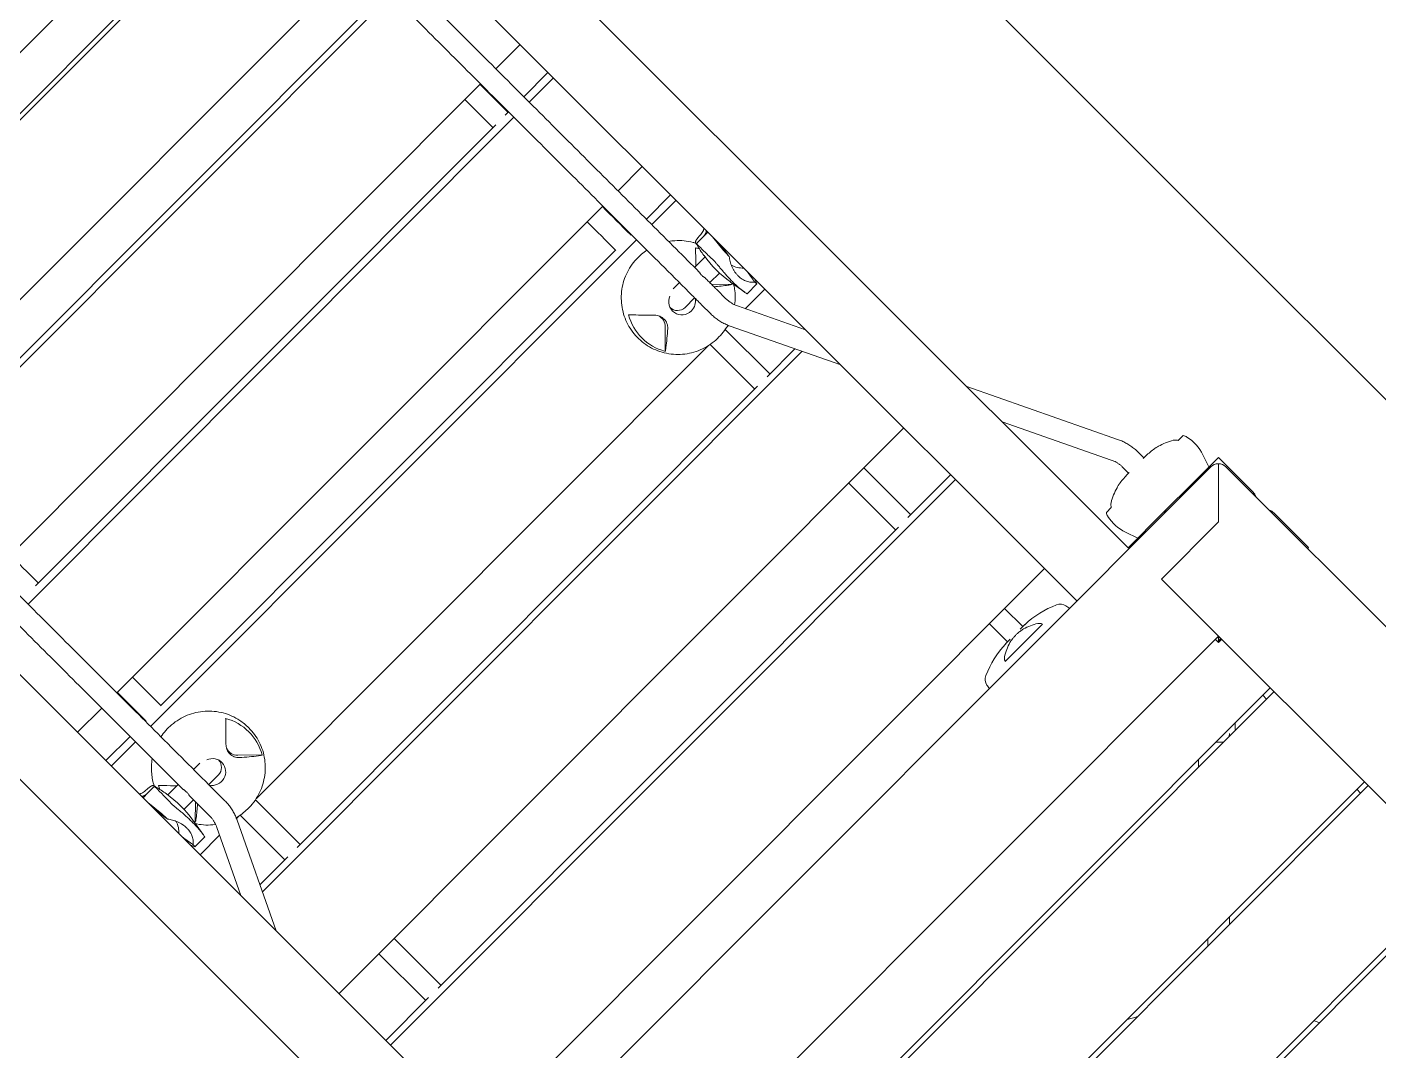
# Model space of a CAD drawing. Header units: metres. Extents: x 859577 to 860336, y 1645916 to 1646650.
# Drawn here: x 859958.378 to 859959.385, y 1646442.255 to 1646443.017 of the extents above; entities that cross this region are included whole.
import ezdxf

# ---------------------------------------------------------------- set-up
doc = ezdxf.new("R2010")
doc.units = ezdxf.units.M
doc.layers.add('A-ACCESORIOS', color=30, linetype='Continuous', lineweight=20)
doc.layers.add('PISO', color=31, linetype='Continuous', lineweight=15)

# ---------------------------------------------------------------- blocks, each defined once
blk = doc.blocks.new('vr10-13')
at = {"layer": 'A-ACCESORIOS', "linetype": 'Continuous', "lineweight": 0}
for p, q in [((3.1501, 1.1651), (3.1501, 1.2016)), ((3.1501, 1.2016), (3.1866, 1.2016)), ((3.1841, 1.1676), (3.1534, 1.1983)), ((3.1841, 1.1676), (3.1534, 1.1983)), ((3.1591, 1.2006), (4.0361, 1.2006)), ((3.2086, 1.2016), (3.2451, 1.2016)), ((3.2451, 1.2016), (3.2451, 1.2006)), ((3.1201, 1.1945), (3.1201, 1.1894)), ((3.1501, 1.1916), (3.1406, 1.1949)), ((3.1511, 1.1926), (3.1511, 0.3156)), ((3.1841, 1.1676), (3.1841, 1.1076)), ((3.1841, 1.1076), (3.1841, 1.1676)), ((2.9803, 1.1066), (3.0882, 1.1583)), ((3.1048, 1.1621), (3.1111, 1.1621)), ((3.1111, 1.1642), (3.1111, 1.1614)), ((3.1501, 1.1651), (3.1501, 1.1541)), ((3.1501, 1.1541), (3.1501, 1.1431)), ((3.0174, 1.1066), (3.0951, 1.1439)), ((3.1048, 1.1461), (3.1111, 1.1461)), ((3.1111, 1.1468), (3.1111, 1.144)), ((3.1501, 1.1066), (3.1501, 1.1431)), ((3.1201, 1.1188), (3.1201, 1.1137)), ((3.1501, 1.1166), (3.1406, 1.1134)), ((3.1841, 1.1076), (3.2441, 1.1076)), ((4.0111, 1.1076), (3.1841, 1.1076)), ((3.2441, 0.4006), (3.2441, 1.1076)), ((3.2451, 1.1076), (3.2451, 1.1066)), ((3.2466, 1.1041), (3.2466, 1.1076)), ((3.2476, 1.1076), (3.2476, 1.1041)), ((3.2986, 1.1076), (3.2986, 0.4006)), ((3.3026, 1.1076), (3.3026, 0.4006)), ((3.3976, 1.1076), (3.3976, 0.4006)), ((3.4016, 1.1076), (3.4016, 0.4006)), ((3.4966, 1.1076), (3.4966, 0.4006)), ((3.5006, 1.1076), (3.5006, 0.4006)), ((3.1501, 1.1066), (0.8451, 1.1066)), ((3.1511, 1.1066), (3.1501, 1.1066)), ((3.2451, 1.1066), (3.2441, 1.1066)), ((3.2476, 1.1041), (3.2441, 1.1041)), ((3.3026, 1.0997), (3.2986, 1.0997)), ((3.4016, 1.0997), (3.3976, 1.0997)), ((3.2986, 1.0708), (3.3019, 1.0674)), ((3.3019, 1.0674), (3.3026, 1.0668)), ((3.3026, 1.0604), (3.3012, 1.0619)), ((3.1511, 1.0516), (0.8441, 1.0516)), ((2.5651, 1.0261), (2.5651, 1.0516)), ((2.5945, 1.0516), (2.5945, 1.0261)), ((2.6002, 1.0516), (2.6002, 1.0261)), ((2.6937, 1.0261), (2.6937, 1.0516)), ((2.7235, 1.0516), (2.7235, 1.0261)), ((2.7292, 1.0516), (2.7292, 1.0261)), ((2.7627, 1.0516), (2.7627, 1.0464)), ((2.7677, 1.0516), (2.7809, 1.0503)), ((2.8157, 1.0503), (2.8123, 1.0516)), ((2.8158, 1.0398), (2.8158, 1.0502)), ((2.8171, 1.0284), (2.8656, 1.0516)), ((2.8227, 1.031), (2.8227, 1.0516)), ((2.824, 1.0139), (2.9026, 1.0516)), ((2.9689, 0.4566), (2.9689, 1.0516)), ((3.0182, 1.0516), (3.0182, 1.0066)), ((3.0232, 1.0516), (3.0232, 0.4566)), ((3.117, 0.4566), (3.117, 1.0516)), ((3.2986, 1.0504), (3.3026, 1.0544)), ((2.7627, 1.0396), (2.7627, 1.0464)), ((2.7718, 1.0374), (2.773, 1.0372)), ((2.7743, 1.037), (2.7743, 1.0261)), ((2.7924, 1.0261), (2.8029, 1.0369)), ((2.8138, 1.0394), (2.8008, 1.0372)), ((2.875, 1.0384), (2.875, 0.4699)), ((2.7903, 1.0362), (2.7903, 1.0261)), ((2.87, 1.036), (2.87, 1.0066)), ((3.2986, 1.0319), (3.3026, 1.0279)), ((2.8073, 1.0261), (2.7976, 1.0261)), ((3.1451, 1.0213), (3.1451, 0.9819)), ((2.3059, 0.4981), (2.3059, 1.0101)), ((2.3413, 1.0101), (2.3413, 0.4981)), ((2.4358, 0.4981), (2.4358, 1.0101)), ((2.4711, 1.0101), (2.4711, 0.4981)), ((2.5651, 0.4981), (2.5651, 1.0101)), ((2.5945, 1.0101), (2.5945, 1.0066)), ((2.6002, 1.0101), (2.6002, 0.4981)), ((2.6937, 0.4981), (2.6937, 1.0101)), ((2.7235, 1.0101), (2.7235, 1.0093)), ((2.7292, 1.0101), (2.7292, 0.4981)), ((2.7743, 1.0101), (2.7743, 1.0034)), ((2.7903, 1.0101), (2.7903, 1)), ((2.8073, 1.0101), (2.7976, 1.0101)), ((2.8227, 1.0109), (2.8227, 1.0133)), ((2.823, 1.0096), (2.87, 1.0096)), ((2.9689, 1.0096), (3.0182, 1.0096)), ((3.117, 1.0096), (3.1361, 1.0096)), ((3.1361, 1.0117), (3.1361, 1.0069)), ((3.1379, 1.0096), (3.1379, 1.0096)), ((2.3379, 0.9969), (2.3379, 0.5113)), ((2.4665, 0.9968), (2.4665, 0.5115)), ((2.5945, 0.9966), (2.5945, 0.5116)), ((2.87, 0.9966), (2.87, 0.5116)), ((3.0182, 0.9966), (3.0182, 0.5116)), ((2.7235, 0.9939), (2.7235, 0.5143)), ((2.8227, 0.5159), (2.8227, 0.9924)), ((2.823, 0.9936), (2.87, 0.9936)), ((2.9689, 0.9936), (3.0182, 0.9936)), ((3.117, 0.9936), (3.1361, 0.9936)), ((3.1361, 0.9964), (3.1361, 0.9915)), ((3.1379, 0.9936), (3.1379, 0.9936)), ((2.7902, 0.9793), (2.8029, 0.9663)), ((3.3976, 0.9654), (3.4016, 0.9614)), ((3.3976, 0.9428), (3.4016, 0.9388)), ((2.8029, 0.5419), (2.7902, 0.5289)), ((2.823, 0.5146), (2.87, 0.5146)), ((2.9689, 0.5146), (3.0182, 0.5146)), ((2.7743, 0.4981), (2.7743, 0.5048)), ((2.7903, 0.4981), (2.7903, 0.5083)), ((2.7235, 0.4989), (2.7235, 0.4981)), ((2.8073, 0.4981), (2.7976, 0.4981)), ((2.8227, 0.4949), (2.8227, 0.4974)), ((2.823, 0.4986), (2.87, 0.4986)), ((2.824, 0.4943), (2.9026, 0.4566)), ((2.87, 0.5016), (2.87, 0.4723)), ((2.9689, 0.4986), (3.0182, 0.4986)), ((3.0182, 0.5016), (3.0182, 0.4566)), ((2.6937, 0.4566), (2.6937, 0.4821)), ((2.7235, 0.4821), (2.7235, 0.4566)), ((2.7292, 0.4821), (2.7292, 0.4566)), ((2.7743, 0.4712), (2.7743, 0.4821)), ((2.7903, 0.4721), (2.7903, 0.4821)), ((2.8029, 0.4713), (2.7924, 0.4821)), ((2.8073, 0.4821), (2.7976, 0.4821)), ((2.8171, 0.4799), (2.8656, 0.4566)), ((2.8227, 0.4566), (2.8227, 0.4772)), ((2.7627, 0.4687), (2.7627, 0.4618)), ((2.7718, 0.4708), (2.773, 0.471)), ((2.7903, 0.4692), (2.7903, 0.4692)), ((2.8138, 0.4689), (2.8008, 0.471)), ((2.8138, 0.4689), (2.8138, 0.4689)), ((2.8158, 0.4685), (2.8158, 0.458)), ((0.8441, 0.4566), (3.1511, 0.4566)), ((2.7627, 0.4566), (2.7627, 0.4618)), ((2.7809, 0.458), (2.7677, 0.4566)), ((2.8123, 0.4566), (2.8157, 0.458)), ((0.8451, 0.4016), (3.1501, 0.4016))]:
    blk.add_line(p, q, dxfattribs=at)
for centre, radius, start, end in [((3.1591, 1.1926), 0.008, 135, 180), ((3.1591, 1.1926), 0.008, 90, 135), ((3.1866, 1.1936), 0.008, 61.045, 90), ((3.2086, 1.1936), 0.008, 90, 118.955), ((3.1247, 1.188), 0.008, 103.1533, 125.2789), ((3.1302, 1.1646), 0.032, 71, 103.1533), ((3.1811, 1.1621), 0.07, 171.1583, 178.3), ((3.1581, 1.1651), 0.008, 180, 208.955), ((3.1811, 1.1461), 0.07, 181.7, 188.8417), ((3.1581, 1.1431), 0.008, 151.045, 180), ((3.1247, 1.1202), 0.008, 234.7211, 256.8467), ((3.1302, 1.1436), 0.032, 256.8467, 289), ((3.2418, 1.1012), 0.0062, 38.8377, 60.454), ((3.2505, 1.11), 0.0062, 209.546, 231.0955), ((3.2061, 1.0096), 0.07, 155.347, 178.3), ((3.1497, 1.0355), 0.008, 103.1533, 155.347), ((3.1552, 1.0121), 0.032, 97.3284, 103.1533), ((3.2061, 0.9936), 0.07, 181.7, 204.653), ((3.1497, 0.9677), 0.008, 204.653, 256.8467), ((3.1552, 0.9911), 0.032, 256.8467, 262.6716), ((3.5976, 0.7541), 0.225, 115.5381, 116.6724), ((3.5976, 0.7541), 0.225, 150.588, 152.734)]:
    blk.add_arc(centre, radius, start, end, dxfattribs=at)
for centre, major_axis, ratio, start_param, end_param in [((2.7869, 1.0651), (0, -0.0194), 0.976069, 0.30082, 0.801296), ((2.7836, 1.0016), (0, 0.0404), 0.976412, 0.431514, 0.509592), ((2.7869, 1.127), (0, -0.0908), 0.976069, 6.125796, 6.440575), ((2.7836, 1.0016), (0, 0.0404), 0.976412, 5.862537, 5.862551), ((2.7836, 1.0016), (0, 0.0404), 0.976412, 5.773593, 5.801073), ((2.7856, 1.0016), (0, -0.0101), 0.976412, 1.570796, 2.571006), ((2.7856, 1.0016), (0, -0.0101), 0.976412, 5.069705, 7.853982), ((2.7823, 1), (0.008, 0), 0.995101, 4.735868, 6.283185), ((2.7836, 0.9726), (0, 0.0095), 0.976412, 5.497787, 6.60669), ((2.7836, 1.0016), (0, 0.0404), 0.976412, 2.632, 3.651185), ((2.7836, 0.5066), (0, -0.0404), 0.976412, 2.632, 3.651185), ((2.7836, 0.5356), (0, -0.0095), 0.976412, 5.959479, 7.068583), ((2.7856, 0.5066), (0, 0.0101), 0.976412, 3.712179, 7.496666), ((2.7823, 0.5083), (-0.008, 0), 0.995101, 3.146614, 4.68891), ((2.7823, 0.5083), (-0.008, 0), 0.995101, 3.141593, 3.146614), ((2.7836, 0.5066), (0, -0.0404), 0.976412, 5.773593, 5.851671), ((2.7869, 0.3813), (0, 0.0908), 0.976069, 6.125796, 6.440575), ((2.7836, 0.5066), (0, -0.0404), 0.976412, 0.420627, 0.42065), ((2.7836, 0.5066), (0, -0.0404), 0.976412, 0.482113, 0.509592), ((2.7869, 0.4431), (0, 0.0194), 0.976069, 5.481889, 5.982374)]:
    blk.add_ellipse(centre, major_axis=major_axis, ratio=ratio, start_param=start_param, end_param=end_param, dxfattribs=at)
for points, knots in [([(3.1174, 1.1869), (3.1177, 1.1874), (3.1181, 1.1879), (3.1188, 1.1885), (3.119, 1.1887), (3.1195, 1.1891), (3.1198, 1.1892), (3.1201, 1.1894)], [0.000000486, 0.000000486, 0.000000486, 0.000000486, 0.002114988, 0.002114988, 0.003172238, 0.003172238, 0.004229489, 0.004229489, 0.004229489, 0.004229489]), ([(3.1185, 1.1883), (3.1183, 1.1881), (3.1181, 1.1879), (3.1178, 1.1874), (3.1176, 1.1872), (3.1174, 1.1869)], [0.002130517, 0.002130517, 0.002130517, 0.002130517, 0.003171033, 0.003171033, 0.004227963, 0.004227963, 0.004227963, 0.004227963]), ([(3.1119, 1.1729), (3.1119, 1.1729), (3.1119, 1.1729), (3.1119, 1.173), (3.1119, 1.173), (3.112, 1.1732), (3.112, 1.1734), (3.1122, 1.174), (3.1122, 1.1743), (3.1124, 1.175), (3.1125, 1.1755), (3.1127, 1.1759)], [0.008164918, 0.008164918, 0.008164918, 0.008164918, 0.009167239, 0.009167239, 0.01016956, 0.01016956, 0.012174201, 0.012174201, 0.014178842, 0.014178842, 0.016183483, 0.016183483, 0.016183483, 0.016183483]), ([(3.1119, 1.1731), (3.1119, 1.173), (3.1119, 1.173), (3.1119, 1.1729), (3.1119, 1.1729), (3.1119, 1.1729)], [0.006408174, 0.006408174, 0.006408174, 0.006408174, 0.00716222, 0.00716222, 0.008164918, 0.008164918, 0.008164918, 0.008164918]), ([(3.0882, 1.1583), (3.0892, 1.1588), (3.0903, 1.1593), (3.0924, 1.1601), (3.0935, 1.1604), (3.0957, 1.161), (3.0969, 1.1613), (3.0991, 1.1617), (3.1003, 1.1619), (3.1025, 1.1621), (3.1037, 1.1621), (3.1048, 1.1621)], [5.845694, 5.845694, 5.845694, 5.845694, 5.9331923, 5.9331923, 6.0206905, 6.0206905, 6.1081888, 6.1081888, 6.195687, 6.195687, 6.2831853, 6.2831853, 6.2831853, 6.2831853]), ([(3.0951, 1.1439), (3.0957, 1.1442), (3.0963, 1.1445), (3.0976, 1.1449), (3.0982, 1.1451), (3.0995, 1.1455), (3.1002, 1.1456), (3.1015, 1.1459), (3.1022, 1.146), (3.1035, 1.1461), (3.1042, 1.1461), (3.1048, 1.1461)], [5.845694, 5.845694, 5.845694, 5.845694, 5.9331923, 5.9331923, 6.0206905, 6.0206905, 6.1081888, 6.1081888, 6.195687, 6.195687, 6.2831853, 6.2831853, 6.2831853, 6.2831853]), ([(3.1119, 1.1352), (3.1119, 1.1352), (3.1119, 1.1353), (3.1119, 1.1353), (3.1119, 1.1353), (3.1119, 1.1353)], [0.006408174, 0.006408174, 0.006408174, 0.006408174, 0.00716222, 0.00716222, 0.008164918, 0.008164918, 0.008164918, 0.008164918]), ([(3.1119, 1.1353), (3.1119, 1.1353), (3.1119, 1.1353), (3.1119, 1.1353), (3.1119, 1.1352), (3.112, 1.135), (3.112, 1.1348), (3.1122, 1.1343), (3.1122, 1.134), (3.1124, 1.1332), (3.1125, 1.1328), (3.1127, 1.1323)], [0.008164918, 0.008164918, 0.008164918, 0.008164918, 0.009167239, 0.009167239, 0.01016956, 0.01016956, 0.012174201, 0.012174201, 0.014178842, 0.014178842, 0.016183483, 0.016183483, 0.016183483, 0.016183483]), ([(3.1185, 1.12), (3.1183, 1.1202), (3.1181, 1.1204), (3.1178, 1.1208), (3.1176, 1.1211), (3.1174, 1.1213)], [0.002130517, 0.002130517, 0.002130517, 0.002130517, 0.003171033, 0.003171033, 0.004227963, 0.004227963, 0.004227963, 0.004227963]), ([(3.1174, 1.1213), (3.1177, 1.1208), (3.1181, 1.1204), (3.1188, 1.1198), (3.119, 1.1196), (3.1195, 1.1192), (3.1198, 1.119), (3.1201, 1.1188)], [0.000000486, 0.000000486, 0.000000486, 0.000000486, 0.002114988, 0.002114988, 0.003172238, 0.003172238, 0.004229489, 0.004229489, 0.004229489, 0.004229489]), ([(2.7594, 1.0502), (2.7596, 1.0497), (2.7597, 1.0491), (2.76, 1.0479), (2.7601, 1.0473), (2.7601, 1.0467)], [0, 0, 0, 0, 0.001801452, 0.001801452, 0.003602904, 0.003602904, 0.003602904, 0.003602904]), ([(2.8017, 1.0445), (2.8013, 1.0445), (2.801, 1.0445), (2.8003, 1.0446), (2.7999, 1.0446), (2.7989, 1.0447), (2.7982, 1.0448), (2.7972, 1.045), (2.7968, 1.0451), (2.7962, 1.0453), (2.7958, 1.0454), (2.7948, 1.0457), (2.7942, 1.0459), (2.7929, 1.0464), (2.7923, 1.0467), (2.7911, 1.0473), (2.7905, 1.0476), (2.7894, 1.0482), (2.7888, 1.0486), (2.7878, 1.0493), (2.7873, 1.0496), (2.7868, 1.05)], [0.0173685, 0.0173685, 0.0173685, 0.0173685, 0.01841269, 0.01841269, 0.01945689, 0.01945689, 0.02154529, 0.02154529, 0.02258948, 0.02258948, 0.02363368, 0.02363368, 0.02572208, 0.02572208, 0.02781047, 0.02781047, 0.02989887, 0.02989887, 0.03198726, 0.03198726, 0.03407566, 0.03407566, 0.03407566, 0.03407566]), ([(2.8137, 1.05), (2.8132, 1.0492), (2.8125, 1.0485), (2.8113, 1.0476), (2.8109, 1.0473), (2.81, 1.0467), (2.8095, 1.0464), (2.8085, 1.0459), (2.808, 1.0457), (2.8068, 1.0453), (2.8062, 1.0451), (2.8044, 1.0447), (2.8031, 1.0445), (2.8017, 1.0445)], [0.0006161, 0.0006161, 0.0006161, 0.0006161, 0.0048042, 0.0048042, 0.00689825, 0.00689825, 0.0089923, 0.0089923, 0.01108635, 0.01108635, 0.0131804, 0.0131804, 0.0173685, 0.0173685, 0.0173685, 0.0173685]), ([(2.7469, 1.0261), (2.7478, 1.0274), (2.7488, 1.0286), (2.7528, 1.0332), (2.7564, 1.0362), (2.761, 1.0388), (2.7617, 1.0392), (2.7623, 1.0395)], [5.3350379, 5.3350379, 5.3350379, 5.3350379, 5.4467674, 5.4467674, 5.7676023, 5.7676023, 5.8207621, 5.8207621, 5.8207621, 5.8207621]), ([(2.7601, 1.0467), (2.7601, 1.0457), (2.7602, 1.0448), (2.7604, 1.0438), (2.7604, 1.0436), (2.7604, 1.0432), (2.7605, 1.043), (2.7606, 1.0424), (2.7606, 1.0421), (2.7608, 1.0414), (2.7609, 1.0411), (2.761, 1.0407), (2.7611, 1.0404), (2.7613, 1.0402), (2.7613, 1.0401), (2.7614, 1.04), (2.7614, 1.0399), (2.7616, 1.0398), (2.7617, 1.0397), (2.7618, 1.0397)], [0, 0, 0, 0, 0.00305836, 0.00305836, 0.00382296, 0.00382296, 0.00458755, 0.00458755, 0.00611673, 0.00611673, 0.00764591, 0.00764591, 0.00917509, 0.00917509, 0.00993969, 0.00993969, 0.01070428, 0.01070428, 0.01223346, 0.01223346, 0.01223346, 0.01223346]), ([(2.7617, 1.0397), (2.7621, 1.0396), (2.7624, 1.0395), (2.7632, 1.0393), (2.7635, 1.0392), (2.7642, 1.039), (2.7646, 1.0389), (2.7653, 1.0388), (2.7657, 1.0387), (2.7664, 1.0385), (2.7668, 1.0384), (2.7671, 1.0383)], [2.86738589, 2.86738589, 2.86738589, 2.86738589, 2.87996703, 2.87996703, 2.89254818, 2.89254818, 2.90512933, 2.90512933, 2.91771048, 2.91771048, 2.93029163, 2.93029163, 2.93029163, 2.93029163]), ([(2.767, 1.0344), (2.7666, 1.0349), (2.7661, 1.0354), (2.7654, 1.036), (2.7652, 1.0362), (2.7648, 1.0366), (2.7646, 1.0367), (2.7644, 1.0369)], [0.000000486, 0.000000486, 0.000000486, 0.000000486, 0.002114988, 0.002114988, 0.003172238, 0.003172238, 0.004229489, 0.004229489, 0.004229489, 0.004229489]), ([(2.8017, 1.0385), (2.8006, 1.0385), (2.7996, 1.0385), (2.7979, 1.0386), (2.7974, 1.0386), (2.7963, 1.0386), (2.7958, 1.0387), (2.7942, 1.0387), (2.7931, 1.0388), (2.7916, 1.0389), (2.7911, 1.039), (2.7901, 1.0391), (2.7896, 1.0391), (2.7882, 1.0392), (2.7873, 1.0393), (2.7856, 1.0395), (2.7848, 1.0395), (2.7838, 1.0396), (2.7834, 1.0397), (2.7828, 1.0397), (2.7825, 1.0397), (2.7817, 1.0398), (2.7812, 1.0398), (2.7809, 1.0398)], [0.02582839, 0.02582839, 0.02582839, 0.02582839, 0.0290553, 0.0290553, 0.03066876, 0.03066876, 0.03228222, 0.03228222, 0.03550913, 0.03550913, 0.03712259, 0.03712259, 0.03873604, 0.03873604, 0.04196296, 0.04196296, 0.04518987, 0.04518987, 0.04680333, 0.04680333, 0.04841679, 0.04841679, 0.0516437, 0.0516437, 0.0516437, 0.0516437]), ([(2.8029, 1.0369), (2.8028, 1.0366), (2.8026, 1.0362), (2.8022, 1.0356), (2.802, 1.0354), (2.8017, 1.0349), (2.8016, 1.0347), (2.8014, 1.0344)], [0.000000242, 0.000000242, 0.000000242, 0.000000242, 0.002114103, 0.002114103, 0.003171033, 0.003171033, 0.004227963, 0.004227963, 0.004227963, 0.004227963]), ([(2.8158, 1.0398), (2.8158, 1.0398), (2.8157, 1.0397), (2.8156, 1.0397), (2.8156, 1.0397), (2.8154, 1.0397), (2.8152, 1.0396), (2.8148, 1.0395), (2.8144, 1.0395), (2.8137, 1.0394), (2.8135, 1.0393), (2.8129, 1.0392), (2.8126, 1.0392), (2.8117, 1.0391), (2.8109, 1.039), (2.8098, 1.0389), (2.8094, 1.0388), (2.8085, 1.0387), (2.8081, 1.0387), (2.8067, 1.0386), (2.8058, 1.0386), (2.8043, 1.0385), (2.8038, 1.0385), (2.8027, 1.0385), (2.8022, 1.0385), (2.8017, 1.0385)], [0.00157695, 0.00157695, 0.00157695, 0.00157695, 0.00322872, 0.00322872, 0.00484298, 0.00484298, 0.00645725, 0.00645725, 0.00968577, 0.00968577, 0.01130003, 0.01130003, 0.01291429, 0.01291429, 0.01614282, 0.01614282, 0.01775708, 0.01775708, 0.01937134, 0.01937134, 0.02259987, 0.02259987, 0.02421413, 0.02421413, 0.02582839, 0.02582839, 0.02582839, 0.02582839]), ([(2.8038, 1.0377), (2.8047, 1.0371), (2.8057, 1.0365), (2.8098, 1.0335), (2.8126, 1.0306), (2.815, 1.0275)], [0.5480663, 0.5480663, 0.5480663, 0.5480663, 0.6271473, 0.6271473, 0.9085598, 0.9085598, 0.9085598, 0.9085598]), ([(2.8073, 1.0261), (2.808, 1.0261), (2.8087, 1.0262), (2.81, 1.0263), (2.8107, 1.0264), (2.812, 1.0266), (2.8127, 1.0268), (2.814, 1.0271), (2.8146, 1.0273), (2.8159, 1.0278), (2.8165, 1.0281), (2.8171, 1.0284)], [3.1415927, 3.1415927, 3.1415927, 3.1415927, 3.2290909, 3.2290909, 3.3165892, 3.3165892, 3.4040874, 3.4040874, 3.4915857, 3.4915857, 3.5790839, 3.5790839, 3.5790839, 3.5790839]), ([(2.393, 1.0261), (2.3964, 1.0261), (2.3997, 1.0261), (2.4129, 1.0261), (2.4229, 1.0261), (2.4508, 1.0261), (2.4688, 1.0261), (2.5047, 1.0261), (2.5227, 1.0261), (2.5585, 1.0261), (2.5765, 1.0261), (2.6122, 1.0261), (2.6301, 1.0261), (2.6658, 1.0261), (2.6837, 1.0261), (2.7193, 1.0261), (2.737, 1.0261), (2.7629, 1.0261), (2.771, 1.0261), (2.7792, 1.0261)], [0, 0, 0, 0, 10.000009, 10.000009, 40.000255, 40.000255, 94.415369, 94.415369, 148.81575, 148.81575, 203.234754, 203.234754, 257.668387, 257.668387, 312.109976, 312.109976, 366.552795, 366.552795, 391.486207, 391.486207, 391.486207, 391.486207]), ([(2.7792, 1.0261), (2.7792, 1.0261), (2.7792, 1.0261), (2.7794, 1.0261), (2.7795, 1.0261), (2.7799, 1.026), (2.7802, 1.0259), (2.7807, 1.0258), (2.781, 1.0258), (2.7816, 1.0257), (2.7819, 1.0257), (2.7822, 1.0257), (2.7823, 1.0257), (2.7824, 1.0257), (2.7824, 1.0257), (2.7825, 1.0257), (2.7825, 1.0257), (2.7825, 1.0257), (2.7826, 1.0257), (2.7826, 1.0257), (2.7827, 1.0257), (2.7827, 1.0257), (2.7829, 1.0257), (2.783, 1.0257), (2.7832, 1.0257), (2.7834, 1.0257), (2.7839, 1.0257), (2.7842, 1.0258), (2.7848, 1.0259), (2.7851, 1.026), (2.7856, 1.0261), (2.7858, 1.0261), (2.7859, 1.0261), (2.7859, 1.0261), (2.7859, 1.0261)], [18.146352, 18.146352, 18.146352, 18.146352, 18.50737, 18.50737, 19.521622, 19.521622, 20.461736, 20.461736, 21.324693, 21.324693, 22.274208, 22.274208, 22.447899, 22.447899, 22.548748, 22.548748, 22.548748, 22.628003, 22.628003, 22.711233, 22.711233, 22.837939, 22.837939, 23.200576, 23.200576, 23.73954, 23.73954, 24.866117, 24.866117, 26.245818, 26.245818, 27.720511, 27.720511, 27.747014, 27.747014, 27.747014, 27.747014]), ([(2.7859, 1.0261), (2.7891, 1.0261), (2.7924, 1.0261), (2.7963, 1.0261), (2.7969, 1.0261), (2.7976, 1.0261)], [0, 0, 0, 0, 10.000009, 10.000009, 12.021424, 12.021424, 12.021424, 12.021424]), ([(3.1451, 1.0213), (3.1445, 1.0211), (3.144, 1.0208), (3.1433, 1.0202), (3.1431, 1.02), (3.1428, 1.0196), (3.1426, 1.0194), (3.1424, 1.0192)], [0.000000242, 0.000000242, 0.000000242, 0.000000242, 0.002114103, 0.002114103, 0.003171033, 0.003171033, 0.004227963, 0.004227963, 0.004227963, 0.004227963]), ([(2.7976, 1.0101), (2.7943, 1.0101), (2.7911, 1.0101), (2.7781, 1.0101), (2.7683, 1.0101), (2.7408, 1.0101), (2.723, 1.0101), (2.6874, 1.0101), (2.6696, 1.0101), (2.6339, 1.0101), (2.616, 1.0101), (2.5802, 1.0101), (2.5623, 1.0101), (2.5264, 1.0101), (2.5085, 1.0101), (2.4725, 1.0101), (2.4545, 1.0101), (2.4185, 1.0101), (2.4005, 1.0101), (2.3644, 1.0101), (2.3464, 1.0101), (2.3103, 1.0101), (2.2922, 1.0101), (2.256, 1.0101), (2.2379, 1.0101), (2.2016, 1.0101), (2.1835, 1.0101), (2.1472, 1.0101), (2.1291, 1.0101), (2.0928, 1.0101), (2.0746, 1.0101), (2.0368, 1.0101), (2.0172, 1.0101), (1.9976, 1.0101)], [0, 0, 0, 0, 10.000009, 10.000009, 40.000255, 40.000255, 94.42848, 94.42848, 148.865131, 148.865131, 203.307781, 203.307781, 257.749678, 257.749678, 312.18409, 312.18409, 366.604332, 366.604332, 421.00525, 421.00525, 475.424808, 475.424808, 529.873199, 529.873199, 584.339352, 584.339352, 638.812122, 638.812122, 693.280317, 693.280317, 747.732739, 747.732739, 806.61394, 806.61394, 806.61394, 806.61394]), ([(2.5651, 1.0096), (2.5699, 1.0096), (2.5747, 1.0096), (2.5845, 1.0096), (2.5895, 1.0096), (2.5945, 1.0096)], [569.853361, 569.853361, 569.853361, 569.853361, 584.346766, 584.346766, 599.659931, 599.659931, 599.659931, 599.659931]), ([(2.8222, 1.0131), (2.8233, 1.0091), (2.8238, 1.0049), (2.8236, 0.9961), (2.8228, 0.9916), (2.8197, 0.983), (2.8175, 0.9789), (2.8119, 0.9718), (2.8085, 0.9686), (2.8009, 0.9636), (2.7968, 0.9617), (2.788, 0.9594), (2.7835, 0.9589), (2.7745, 0.9594), (2.7701, 0.9604), (2.7618, 0.9637), (2.7579, 0.9661), (2.751, 0.9718), (2.748, 0.9753), (2.7432, 0.9829), (2.7415, 0.9871), (2.7393, 0.9959), (2.739, 1.0005), (2.7395, 1.0068), (2.7397, 1.0085), (2.74, 1.0101)], [1.293069, 1.293069, 1.293069, 1.293069, 1.593327, 1.593327, 1.920543, 1.920543, 2.246105, 2.246105, 2.567774, 2.567774, 2.884926, 2.884926, 3.198748, 3.198748, 3.511681, 3.511681, 3.826465, 3.826465, 4.145136, 4.145136, 4.468262, 4.468262, 4.79466, 4.79466, 4.917217, 4.917217, 4.917217, 4.917217]), ([(2.8073, 1.0101), (2.8085, 1.0101), (2.8096, 1.0102), (2.8119, 1.0104), (2.8131, 1.0105), (2.8153, 1.0109), (2.8165, 1.0112), (2.8187, 1.0118), (2.8198, 1.0122), (2.8219, 1.013), (2.823, 1.0134), (2.824, 1.0139)], [3.1415927, 3.1415927, 3.1415927, 3.1415927, 3.2290909, 3.2290909, 3.3165892, 3.3165892, 3.4040874, 3.4040874, 3.4915857, 3.4915857, 3.5790839, 3.5790839, 3.5790839, 3.5790839]), ([(3.1377, 1.0088), (3.1375, 1.0083), (3.1374, 1.0078), (3.1373, 1.007), (3.1372, 1.0067), (3.1372, 1.0061), (3.1371, 1.0058), (3.137, 1.0049), (3.137, 1.0043), (3.1369, 1.0033), (3.1369, 1.003), (3.1369, 1.0023), (3.1369, 1.002), (3.1369, 1.0016)], [0.000143327, 0.000143327, 0.000143327, 0.000143327, 0.002148725, 0.002148725, 0.003151424, 0.003151424, 0.004154123, 0.004154123, 0.006159521, 0.006159521, 0.00716222, 0.00716222, 0.008164918, 0.008164918, 0.008164918, 0.008164918]), ([(3.1369, 1.0016), (3.1369, 1.0013), (3.1369, 1.001), (3.1369, 1.0003), (3.1369, 1), (3.137, 0.999), (3.137, 0.9983), (3.1372, 0.9971), (3.1372, 0.9965), (3.1374, 0.9954), (3.1375, 0.9949), (3.1377, 0.9944)], [0.008164918, 0.008164918, 0.008164918, 0.008164918, 0.009167239, 0.009167239, 0.01016956, 0.01016956, 0.012174201, 0.012174201, 0.014178842, 0.014178842, 0.016183483, 0.016183483, 0.016183483, 0.016183483]), ([(2.5945, 0.9936), (2.5856, 0.9936), (2.5767, 0.9936), (2.5669, 0.9936), (2.566, 0.9936), (2.5651, 0.9936)], [176.22761, 176.22761, 176.22761, 176.22761, 203.308672, 203.308672, 206.034111, 206.034111, 206.034111, 206.034111]), ([(2.7854, 0.9828), (2.7851, 0.9828), (2.7848, 0.9828), (2.7841, 0.9828), (2.7838, 0.9827), (2.7828, 0.9825), (2.7822, 0.9823), (2.7809, 0.9818), (2.7803, 0.9815), (2.7792, 0.9807), (2.7787, 0.9803), (2.7782, 0.9798)], [0.008164918, 0.008164918, 0.008164918, 0.008164918, 0.009167239, 0.009167239, 0.01016956, 0.01016956, 0.012174201, 0.012174201, 0.014178842, 0.014178842, 0.016183483, 0.016183483, 0.016183483, 0.016183483]), ([(2.7922, 0.9798), (2.7918, 0.9803), (2.7914, 0.9807), (2.7906, 0.9813), (2.7903, 0.9814), (2.7898, 0.9818), (2.7895, 0.9819), (2.7886, 0.9823), (2.788, 0.9825), (2.787, 0.9827), (2.7867, 0.9828), (2.7861, 0.9828), (2.7857, 0.9828), (2.7854, 0.9828)], [0.000143327, 0.000143327, 0.000143327, 0.000143327, 0.002148725, 0.002148725, 0.003151424, 0.003151424, 0.004154123, 0.004154123, 0.006159521, 0.006159521, 0.00716222, 0.00716222, 0.008164918, 0.008164918, 0.008164918, 0.008164918]), ([(3.1424, 0.984), (3.1427, 0.9836), (3.1431, 0.9832), (3.1438, 0.9827), (3.144, 0.9825), (3.1445, 0.9822), (3.1448, 0.982), (3.1451, 0.9819)], [0.000000486, 0.000000486, 0.000000486, 0.000000486, 0.002114988, 0.002114988, 0.003172238, 0.003172238, 0.004229489, 0.004229489, 0.004229489, 0.004229489]), ([(2.767, 0.9688), (2.7666, 0.9683), (2.7661, 0.9679), (2.7654, 0.9673), (2.7652, 0.9671), (2.7648, 0.9667), (2.7646, 0.9665), (2.7644, 0.9663)], [0.000000486, 0.000000486, 0.000000486, 0.000000486, 0.002114988, 0.002114988, 0.003172238, 0.003172238, 0.004229489, 0.004229489, 0.004229489, 0.004229489]), ([(2.8029, 0.9663), (2.8028, 0.9667), (2.8026, 0.967), (2.8022, 0.9677), (2.802, 0.9679), (2.8017, 0.9683), (2.8016, 0.9686), (2.8014, 0.9688)], [0.000000242, 0.000000242, 0.000000242, 0.000000242, 0.002114103, 0.002114103, 0.003171033, 0.003171033, 0.004227963, 0.004227963, 0.004227963, 0.004227963]), ([(2.74, 0.4981), (2.7393, 0.502), (2.739, 0.5061), (2.7397, 0.5146), (2.7408, 0.5191), (2.7443, 0.5275), (2.7468, 0.5314), (2.7528, 0.5382), (2.7564, 0.5412), (2.7642, 0.5457), (2.7685, 0.5474), (2.7757, 0.5488), (2.7786, 0.5491), (2.7815, 0.5491)], [4.507561, 4.507561, 4.507561, 4.507561, 4.79466, 4.79466, 5.121788, 5.121788, 5.446767, 5.446767, 5.767602, 5.767602, 6.08401, 6.08401, 6.283185, 6.283185, 6.283185, 6.283185]), ([(2.7815, 0.5491), (2.7859, 0.5491), (2.7904, 0.5484), (2.799, 0.5456), (2.803, 0.5435), (2.8102, 0.5381), (2.8133, 0.5349), (2.8185, 0.5275), (2.8205, 0.5234), (2.8232, 0.5148), (2.8238, 0.5102), (2.8236, 0.5021), (2.8231, 0.4986), (2.8222, 0.4952)], [0, 0, 0, 0, 0.312886, 0.312886, 0.627147, 0.627147, 0.945016, 0.945016, 1.267366, 1.267366, 1.593327, 1.593327, 1.848524, 1.848524, 1.848524, 1.848524]), ([(2.7644, 0.5419), (2.7648, 0.5416), (2.7652, 0.5412), (2.7658, 0.5406), (2.7661, 0.5404), (2.7666, 0.5399), (2.7668, 0.5397), (2.767, 0.5394)], [0.000000242, 0.000000242, 0.000000242, 0.000000242, 0.002114103, 0.002114103, 0.003171033, 0.003171033, 0.004227963, 0.004227963, 0.004227963, 0.004227963]), ([(2.8014, 0.5394), (2.8017, 0.5399), (2.8021, 0.5404), (2.8024, 0.541), (2.8026, 0.5412), (2.8027, 0.5416), (2.8028, 0.5417), (2.8029, 0.5419)], [0.000000486, 0.000000486, 0.000000486, 0.000000486, 0.002114988, 0.002114988, 0.003172238, 0.003172238, 0.004229489, 0.004229489, 0.004229489, 0.004229489]), ([(2.7782, 0.5284), (2.7787, 0.528), (2.7792, 0.5275), (2.7801, 0.527), (2.7803, 0.5268), (2.7809, 0.5265), (2.7812, 0.5263), (2.7822, 0.5259), (2.7828, 0.5257), (2.7838, 0.5255), (2.7841, 0.5255), (2.7848, 0.5254), (2.7851, 0.5254), (2.7854, 0.5254)], [0.000143327, 0.000143327, 0.000143327, 0.000143327, 0.002148725, 0.002148725, 0.003151424, 0.003151424, 0.004154123, 0.004154123, 0.006159521, 0.006159521, 0.00716222, 0.00716222, 0.008164918, 0.008164918, 0.008164918, 0.008164918]), ([(2.7854, 0.5254), (2.7857, 0.5254), (2.7861, 0.5254), (2.7867, 0.5255), (2.787, 0.5255), (2.788, 0.5257), (2.7886, 0.5259), (2.7898, 0.5265), (2.7903, 0.5268), (2.7914, 0.5275), (2.7918, 0.528), (2.7922, 0.5284)], [0.008164918, 0.008164918, 0.008164918, 0.008164918, 0.009167239, 0.009167239, 0.01016956, 0.01016956, 0.012174201, 0.012174201, 0.014178842, 0.014178842, 0.016183483, 0.016183483, 0.016183483, 0.016183483]), ([(2.5651, 0.5146), (2.5699, 0.5146), (2.5747, 0.5146), (2.5845, 0.5146), (2.5895, 0.5146), (2.5945, 0.5146)], [569.853361, 569.853361, 569.853361, 569.853361, 584.346766, 584.346766, 599.659931, 599.659931, 599.659931, 599.659931]), ([(1.9976, 0.4981), (2.0009, 0.4981), (2.0043, 0.4981), (2.0176, 0.4981), (2.0276, 0.4981), (2.0557, 0.4981), (2.0738, 0.4981), (2.1101, 0.4981), (2.1282, 0.4981), (2.1645, 0.4981), (2.1826, 0.4981), (2.2189, 0.4981), (2.237, 0.4981), (2.2732, 0.4981), (2.2913, 0.4981), (2.3275, 0.4981), (2.3456, 0.4981), (2.3817, 0.4981), (2.3997, 0.4981), (2.4358, 0.4981), (2.4538, 0.4981), (2.4897, 0.4981), (2.5077, 0.4981), (2.5436, 0.4981), (2.5615, 0.4981), (2.5973, 0.4981), (2.6152, 0.4981), (2.651, 0.4981), (2.6688, 0.4981), (2.7044, 0.4981), (2.7222, 0.4981), (2.7592, 0.4981), (2.7784, 0.4981), (2.7976, 0.4981)], [0, 0, 0, 0, 10.000009, 10.000009, 40.000256, 40.000256, 94.383261, 94.383261, 148.796771, 148.796771, 203.241067, 203.241067, 257.705026, 257.705026, 312.17747, 312.17747, 366.647205, 366.647205, 421.103056, 421.103056, 475.533902, 475.533902, 529.935108, 529.935108, 584.348871, 584.348871, 638.779107, 638.779107, 693.219158, 693.219158, 747.662312, 747.662312, 806.613941, 806.613941, 806.613941, 806.613941]), ([(2.8073, 0.4981), (2.8085, 0.4981), (2.8096, 0.4981), (2.8119, 0.4979), (2.8131, 0.4977), (2.8153, 0.4973), (2.8165, 0.497), (2.8187, 0.4964), (2.8198, 0.4961), (2.8219, 0.4953), (2.823, 0.4948), (2.824, 0.4943)], [6.2831853, 6.2831853, 6.2831853, 6.2831853, 6.3706836, 6.3706836, 6.4581818, 6.4581818, 6.5456801, 6.5456801, 6.6331783, 6.6331783, 6.7206766, 6.7206766, 6.7206766, 6.7206766]), ([(2.7792, 0.4821), (2.7759, 0.4821), (2.7726, 0.4821), (2.7596, 0.4821), (2.7498, 0.4821), (2.7223, 0.4821), (2.7045, 0.4821), (2.6689, 0.4821), (2.651, 0.4821), (2.6153, 0.4821), (2.5974, 0.4821), (2.5616, 0.4821), (2.5436, 0.4821), (2.5077, 0.4821), (2.4898, 0.4821), (2.4538, 0.4821), (2.4358, 0.4821), (2.4095, 0.4821), (2.4013, 0.4821), (2.393, 0.4821)], [0, 0, 0, 0, 10.000009, 10.000009, 40.000255, 40.000255, 94.433148, 94.433148, 148.872647, 148.872647, 203.3158, 203.3158, 257.75586, 257.75586, 312.186107, 312.186107, 366.599878, 366.599878, 391.486205, 391.486205, 391.486205, 391.486205]), ([(2.7623, 0.4687), (2.7595, 0.4702), (2.7569, 0.4719), (2.7516, 0.4763), (2.749, 0.4791), (2.7469, 0.4821)], [3.6040159, 3.6040159, 3.6040159, 3.6040159, 3.826465, 3.826465, 4.08974, 4.08974, 4.08974, 4.08974]), ([(2.7644, 0.4713), (2.7648, 0.4717), (2.7652, 0.472), (2.7658, 0.4727), (2.7661, 0.4729), (2.7666, 0.4733), (2.7668, 0.4736), (2.767, 0.4738)], [0.000000242, 0.000000242, 0.000000242, 0.000000242, 0.002114103, 0.002114103, 0.003171033, 0.003171033, 0.004227963, 0.004227963, 0.004227963, 0.004227963]), ([(2.7859, 0.4821), (2.7858, 0.4821), (2.7857, 0.4821), (2.7854, 0.4822), (2.7851, 0.4823), (2.7844, 0.4824), (2.784, 0.4825), (2.7834, 0.4826), (2.7831, 0.4826), (2.7828, 0.4826), (2.7827, 0.4826), (2.7826, 0.4826), (2.7826, 0.4826), (2.7826, 0.4826), (2.7826, 0.4826), (2.7826, 0.4826), (2.7825, 0.4826), (2.7825, 0.4826), (2.7825, 0.4826), (2.7824, 0.4826), (2.7823, 0.4826), (2.7823, 0.4826), (2.782, 0.4826), (2.7818, 0.4826), (2.7813, 0.4825), (2.7811, 0.4825), (2.7806, 0.4824), (2.7803, 0.4824), (2.7799, 0.4823), (2.7797, 0.4822), (2.7794, 0.4822), (2.7793, 0.4821), (2.7792, 0.4821), (2.7792, 0.4821), (2.7792, 0.4821)], [17.457029, 17.457029, 17.457029, 17.457029, 18.398397, 18.398397, 20.021612, 20.021612, 21.418323, 21.418323, 22.26231, 22.26231, 22.428023, 22.428023, 22.529131, 22.529131, 22.545594, 22.545594, 22.545594, 22.623305, 22.623305, 22.713281, 22.713281, 22.869843, 22.869843, 23.506529, 23.506529, 24.31224, 24.31224, 25.132826, 25.132826, 25.964932, 25.964932, 26.883229, 26.883229, 27.057134, 27.057134, 27.057134, 27.057134]), ([(2.7976, 0.4821), (2.7943, 0.4821), (2.7911, 0.4821), (2.7872, 0.4821), (2.7865, 0.4821), (2.7859, 0.4821)], [0, 0, 0, 0, 10.000009, 10.000009, 12.021424, 12.021424, 12.021424, 12.021424]), ([(2.8014, 0.4738), (2.8017, 0.4733), (2.8021, 0.4729), (2.8024, 0.4723), (2.8026, 0.4721), (2.8027, 0.4717), (2.8028, 0.4715), (2.8029, 0.4713)], [0.000000486, 0.000000486, 0.000000486, 0.000000486, 0.002114988, 0.002114988, 0.003172238, 0.003172238, 0.004229489, 0.004229489, 0.004229489, 0.004229489]), ([(2.815, 0.4808), (2.8149, 0.4806), (2.8148, 0.4805), (2.8119, 0.4768), (2.8085, 0.4736), (2.8044, 0.4709), (2.8041, 0.4707), (2.8038, 0.4705)], [2.2330329, 2.2330329, 2.2330329, 2.2330329, 2.246105, 2.246105, 2.5677737, 2.5677737, 2.5935264, 2.5935264, 2.5935264, 2.5935264]), ([(2.8073, 0.4821), (2.808, 0.4821), (2.8087, 0.4821), (2.81, 0.482), (2.8107, 0.4819), (2.812, 0.4816), (2.8127, 0.4815), (2.814, 0.4811), (2.8146, 0.4809), (2.8159, 0.4805), (2.8165, 0.4802), (2.8171, 0.4799)], [6.2831853, 6.2831853, 6.2831853, 6.2831853, 6.3706836, 6.3706836, 6.4581818, 6.4581818, 6.5456801, 6.5456801, 6.6331783, 6.6331783, 6.7206766, 6.7206766, 6.7206766, 6.7206766]), ([(2.7618, 0.4685), (2.7616, 0.4685), (2.7614, 0.4683), (2.7612, 0.4679), (2.7611, 0.4678), (2.761, 0.4676), (2.761, 0.4675), (2.7609, 0.4671), (2.7608, 0.4668), (2.7607, 0.4664), (2.7606, 0.4662), (2.7606, 0.4658), (2.7605, 0.4657), (2.7604, 0.4651), (2.7604, 0.4647), (2.7603, 0.4639), (2.7602, 0.4634), (2.7602, 0.4625), (2.7601, 0.462), (2.7601, 0.4615)], [0, 0, 0, 0, 0.00305771, 0.00305771, 0.00382214, 0.00382214, 0.00458657, 0.00458657, 0.00611543, 0.00611543, 0.00687986, 0.00687986, 0.00764428, 0.00764428, 0.00917314, 0.00917314, 0.010702, 0.010702, 0.01223085, 0.01223085, 0.01223085, 0.01223085]), ([(2.7671, 0.4699), (2.7668, 0.4698), (2.7664, 0.4698), (2.7657, 0.4696), (2.7653, 0.4695), (2.7646, 0.4693), (2.7642, 0.4692), (2.7635, 0.469), (2.7632, 0.4689), (2.7624, 0.4687), (2.7621, 0.4686), (2.7617, 0.4685)], [0.21130103, 0.21130103, 0.21130103, 0.21130103, 0.22388212, 0.22388212, 0.23646322, 0.23646322, 0.24904431, 0.24904431, 0.26162541, 0.26162541, 0.27413887, 0.27413887, 0.27413887, 0.27413887]), ([(2.7809, 0.4685), (2.7812, 0.4685), (2.7817, 0.4685), (2.7825, 0.4685), (2.7828, 0.4686), (2.7834, 0.4686), (2.7838, 0.4686), (2.7848, 0.4687), (2.7856, 0.4688), (2.7869, 0.4689), (2.7873, 0.4689), (2.7882, 0.469), (2.7887, 0.4691), (2.7901, 0.4692), (2.7911, 0.4693), (2.7926, 0.4694), (2.7931, 0.4694), (2.7942, 0.4695), (2.7947, 0.4695), (2.7963, 0.4696), (2.7974, 0.4697), (2.799, 0.4697), (2.7995, 0.4697), (2.8006, 0.4697), (2.8012, 0.4697), (2.8017, 0.4697)], [0.0000002, 0.0000002, 0.0000002, 0.0000002, 0.00322872, 0.00322872, 0.00484298, 0.00484298, 0.00645725, 0.00645725, 0.00968577, 0.00968577, 0.01130003, 0.01130003, 0.01291429, 0.01291429, 0.01614282, 0.01614282, 0.01775708, 0.01775708, 0.01937134, 0.01937134, 0.02259987, 0.02259987, 0.02421413, 0.02421413, 0.02582839, 0.02582839, 0.02582839, 0.02582839]), ([(2.7868, 0.4583), (2.7878, 0.459), (2.7888, 0.4597), (2.7905, 0.4607), (2.7911, 0.461), (2.7923, 0.4616), (2.7929, 0.4618), (2.7942, 0.4623), (2.7948, 0.4626), (2.7962, 0.463), (2.7969, 0.4631), (2.7989, 0.4636), (2.8003, 0.4637), (2.8017, 0.4637)], [0.0006161, 0.0006161, 0.0006161, 0.0006161, 0.0048042, 0.0048042, 0.00689825, 0.00689825, 0.0089923, 0.0089923, 0.01108635, 0.01108635, 0.0131804, 0.0131804, 0.0173685, 0.0173685, 0.0173685, 0.0173685]), ([(2.8017, 0.4697), (2.8027, 0.4697), (2.8038, 0.4697), (2.8053, 0.4697), (2.8057, 0.4697), (2.8067, 0.4696), (2.8072, 0.4696), (2.8085, 0.4695), (2.8094, 0.4694), (2.8105, 0.4693), (2.8109, 0.4693), (2.8116, 0.4692), (2.812, 0.4692), (2.8129, 0.469), (2.8135, 0.4689), (2.8144, 0.4688), (2.8148, 0.4687), (2.8152, 0.4686), (2.8154, 0.4686), (2.8156, 0.4686), (2.8156, 0.4685), (2.8157, 0.4685), (2.8158, 0.4685), (2.8158, 0.4685)], [0.02582839, 0.02582839, 0.02582839, 0.02582839, 0.0290553, 0.0290553, 0.03066876, 0.03066876, 0.03228222, 0.03228222, 0.03550913, 0.03550913, 0.03712259, 0.03712259, 0.03873604, 0.03873604, 0.04196296, 0.04196296, 0.04518987, 0.04518987, 0.04680333, 0.04680333, 0.04841679, 0.04841679, 0.05007192, 0.05007192, 0.05007192, 0.05007192]), ([(2.8017, 0.4637), (2.802, 0.4637), (2.8024, 0.4637), (2.803, 0.4637), (2.8034, 0.4636), (2.8044, 0.4635), (2.805, 0.4634), (2.8059, 0.4632), (2.8062, 0.4631), (2.8068, 0.463), (2.8071, 0.4629), (2.808, 0.4626), (2.8085, 0.4623), (2.8095, 0.4618), (2.81, 0.4616), (2.8109, 0.461), (2.8113, 0.4607), (2.8121, 0.46), (2.8125, 0.4597), (2.8131, 0.459), (2.8135, 0.4586), (2.8137, 0.4583)], [0.0173685, 0.0173685, 0.0173685, 0.0173685, 0.01841269, 0.01841269, 0.01945689, 0.01945689, 0.02154529, 0.02154529, 0.02258948, 0.02258948, 0.02363368, 0.02363368, 0.02572208, 0.02572208, 0.02781047, 0.02781047, 0.02989887, 0.02989887, 0.03198726, 0.03198726, 0.03407566, 0.03407566, 0.03407566, 0.03407566]), ([(2.7601, 0.4615), (2.7601, 0.4609), (2.76, 0.4604), (2.7597, 0.4592), (2.7596, 0.4586), (2.7594, 0.458)], [0, 0, 0, 0, 0.001800625, 0.001800625, 0.00360125, 0.00360125, 0.00360125, 0.00360125])]:
    blk.add_open_spline(points, degree=3, knots=knots, dxfattribs=at)
for points in [[(3.1127, 1.1759), (3.1137, 1.1797), (3.1153, 1.1834), (3.1174, 1.1869)], [(3.1127, 1.1323), (3.1137, 1.1285), (3.1153, 1.1249), (3.1174, 1.1213)], [(2.7627, 1.0396), (2.7624, 1.0396), (2.7621, 1.0397), (2.7618, 1.0397)], [(2.7718, 1.0374), (2.7703, 1.0377), (2.7687, 1.038), (2.7671, 1.0383)], [(2.7718, 1.0374), (2.7718, 1.0374), (2.7718, 1.0374), (2.7718, 1.0374)], [(2.8025, 1.0385), (2.8025, 1.0385), (2.8025, 1.0385), (2.8025, 1.0385)], [(2.7743, 1.0273), (2.7719, 1.0297), (2.7695, 1.0321), (2.767, 1.0344)], [(2.8014, 1.0344), (2.7993, 1.0317), (2.797, 1.0289), (2.7946, 1.0261)], [(3.1424, 1.0192), (3.1403, 1.0159), (3.1387, 1.0124), (3.1377, 1.0088)], [(2.6937, 1.0096), (2.7037, 1.0096), (2.7136, 1.0096), (2.7235, 1.0096)], [(2.7235, 0.9936), (2.7136, 0.9936), (2.7037, 0.9936), (2.6937, 0.9936)], [(3.1377, 0.9944), (3.1387, 0.9908), (3.1403, 0.9874), (3.1424, 0.984)], [(2.7782, 0.9798), (2.7745, 0.976), (2.7707, 0.9724), (2.767, 0.9688)], [(2.8014, 0.9688), (2.7986, 0.9724), (2.7956, 0.976), (2.7922, 0.9798)], [(2.767, 0.5394), (2.7707, 0.5359), (2.7745, 0.5322), (2.7782, 0.5284)], [(2.7922, 0.5284), (2.7956, 0.5322), (2.7986, 0.5359), (2.8014, 0.5394)], [(2.6937, 0.5146), (2.7037, 0.5146), (2.7136, 0.5146), (2.7235, 0.5146)], [(2.7235, 0.4986), (2.7136, 0.4986), (2.7037, 0.4986), (2.6937, 0.4986)], [(2.767, 0.4738), (2.7695, 0.4762), (2.7719, 0.4785), (2.7743, 0.4809)], [(2.7946, 0.4821), (2.797, 0.4793), (2.7993, 0.4765), (2.8014, 0.4738)], [(2.7627, 0.4687), (2.7624, 0.4686), (2.7621, 0.4686), (2.7618, 0.4685)], [(2.7671, 0.4699), (2.7687, 0.4703), (2.7703, 0.4706), (2.7718, 0.4708)], [(2.7718, 0.4708), (2.7718, 0.4708), (2.7718, 0.4708), (2.7718, 0.4708)], [(2.8025, 0.4697), (2.8025, 0.4697), (2.8025, 0.4697), (2.8025, 0.4697)]]:
    blk.add_open_spline(points, degree=3, dxfattribs=at)
for points, weights in [([(2.7594, 1.0502), (2.7592, 1.0507), (2.759, 1.0512), (2.7587, 1.0516)], [1, 0.991308872834, 0.984611783979, 0.979908733437]), ([(2.7613, 1.0516), (2.7623, 1.05), (2.7627, 1.0483), (2.7627, 1.0464)], [0.934807757992, 0.932341880643, 0.954072627979, 1]), ([(2.7761, 1.0516), (2.7797, 1.0511), (2.7833, 1.0505), (2.7868, 1.05)], [0.999231675705, 0.998624458135, 0.998880566234, 1]), ([(2.7809, 1.0503), (2.782, 1.0502), (2.7841, 1.0501), (2.7868, 1.05)], [1, 0.973269229067, 0.973269229067, 1]), ([(2.8137, 1.05), (2.8106, 1.0505), (2.8073, 1.0511), (2.8039, 1.0516)], [1, 0.998880566234, 0.998624458135, 0.999231675705]), ([(2.8124, 1.0516), (2.8124, 1.0516), (2.8124, 1.0516), (2.8125, 1.0516)], [0.934743396347, 0.934762632286, 0.934784105343, 0.934807815518]), ([(2.8137, 1.05), (2.8153, 1.0501), (2.816, 1.0502), (2.8157, 1.0503)], [1, 0.973269229067, 0.973269229067, 1]), ([(2.7809, 1.0398), (2.7748, 1.0396), (2.7688, 1.0395), (2.7627, 1.0396)], [1, 0.99951768639, 0.99951768639, 1]), ([(2.7627, 0.4687), (2.7688, 0.4687), (2.7748, 0.4686), (2.7809, 0.4685)], [1, 0.99951768639, 0.99951768639, 1]), ([(2.7587, 0.4566), (2.759, 0.4571), (2.7592, 0.4575), (2.7594, 0.458)], [0.979908733437, 0.984611783979, 0.991308872834, 1]), ([(2.7627, 0.4618), (2.7627, 0.46), (2.7623, 0.4582), (2.7613, 0.4566)], [1, 0.954072689771, 0.932341961611, 0.934807815518]), ([(2.7868, 0.4583), (2.7833, 0.4577), (2.7797, 0.4572), (2.7761, 0.4566)], [1, 0.998880566234, 0.998624458135, 0.999231675705]), ([(2.7868, 0.4583), (2.7841, 0.4582), (2.782, 0.4581), (2.7809, 0.458)], [1, 0.973269229067, 0.973269229067, 1]), ([(2.8039, 0.4566), (2.8073, 0.4572), (2.8106, 0.4577), (2.8137, 0.4583)], [0.999231675705, 0.998624458135, 0.998880566234, 1]), ([(2.8111, 0.4608), (2.8111, 0.4608), (2.8111, 0.4608), (2.8111, 0.4608)], [0.977173252702, 0.977173943967, 0.977174635239, 0.97717532652]), ([(2.8125, 0.4566), (2.8124, 0.4566), (2.8124, 0.4567), (2.8124, 0.4567)], [0.934807757992, 0.934784047614, 0.934762574353, 0.93474333821]), ([(2.8157, 0.458), (2.816, 0.4581), (2.8153, 0.4582), (2.8137, 0.4583)], [1, 0.973269229067, 0.973269229067, 1])]:
    blk.add_rational_spline(points, weights, degree=3, dxfattribs=at)

msp = doc.modelspace()

# ---------------------------------------------------------------- linework, layer by layer
at = {"layer": 'PISO'}
msp.add_lwpolyline([(859956.94593, 1646445.17994), (859960.03194, 1646442.09792), (859958.54899, 1646440.61305), (859955.46298, 1646443.69508)], close=True, dxfattribs=at)

# ---------------------------------------------------------------- block references
at = {"layer": 'A-ACCESORIOS', "rotation": 315.0369750842425}
msp.add_blockref('vr10-13', (859956.18699, 1646444.07217), dxfattribs=at)

doc.saveas('drawing.dxf')
